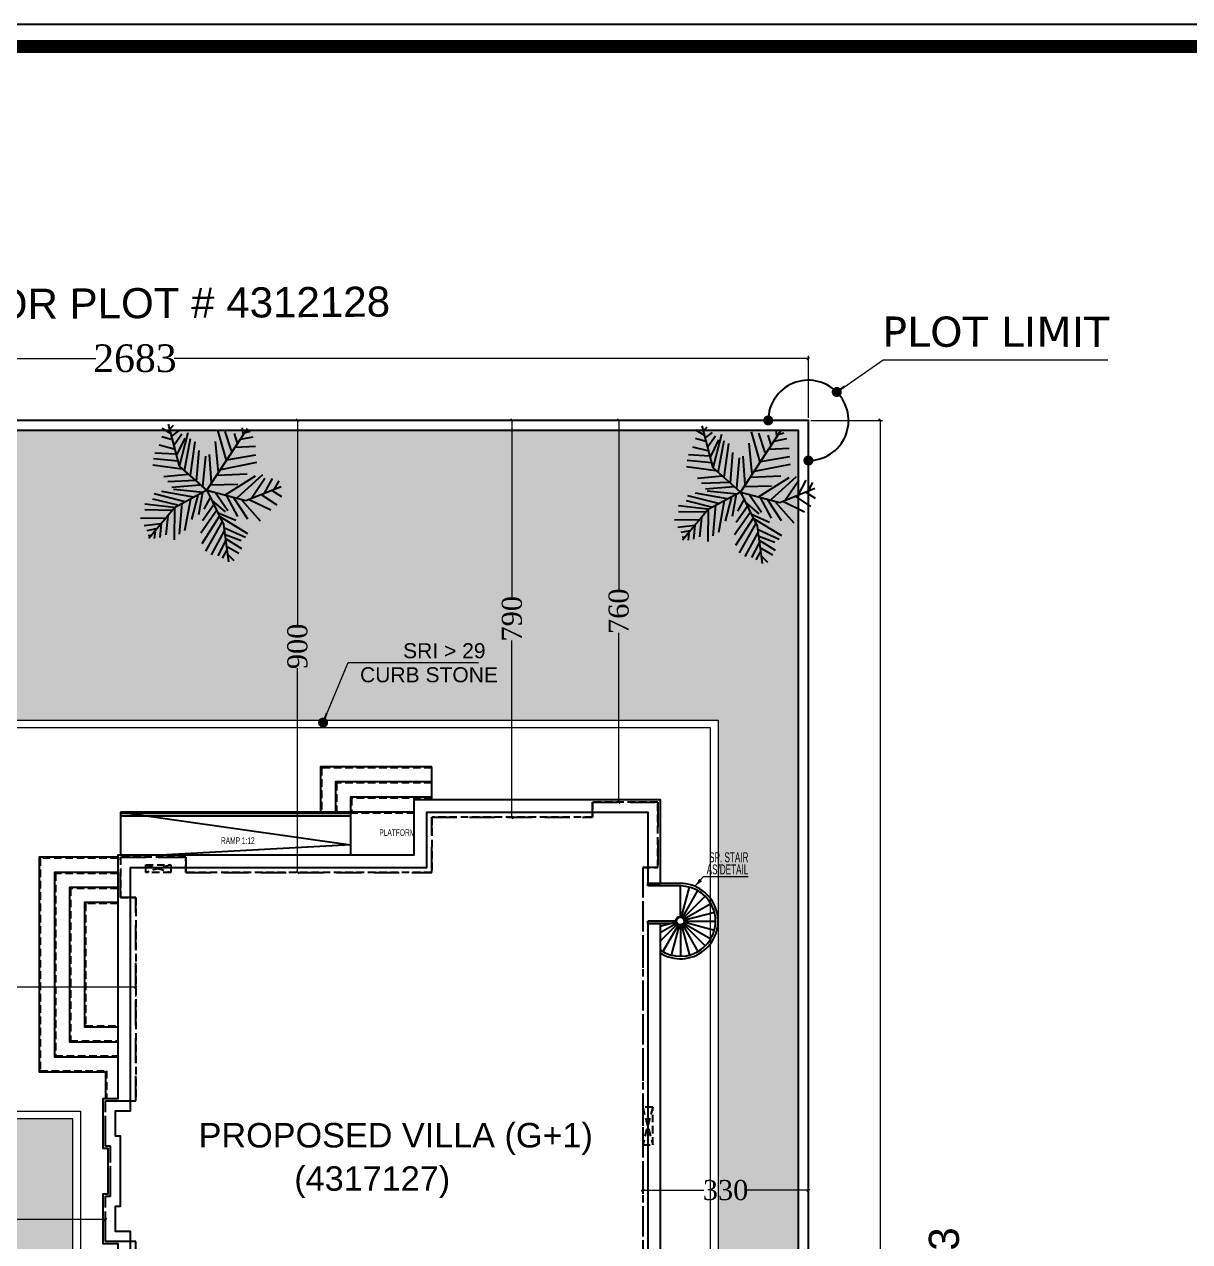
# Model space of a CAD drawing. Header units: centimetres. Extents: x 7997 to 116674, y 1017 to 13844.
# Drawn here: x 25879 to 28200, y 11420 to 13844 of the extents above; entities that cross this region are included whole.
import ezdxf
from ezdxf.enums import TextEntityAlignment as Align

# ---------------------------------------------------------------- set-up
doc = ezdxf.new("R2010")
doc.units = ezdxf.units.CM
doc.header["$LTSCALE"] = 200
doc.header["$PDMODE"] = 2
for name, pattern in [('$0$A-106-Typical Floor Plan$0$HIDDEN', [0.375, 0.25, -0.125]), ('A-106-Typical Floor Plan$0$HIDDEN', [0.375, 0.25, -0.125]), ('DASHED2', [0.375, 0.25, -0.125]), ('HIDDEN2', [4.7625, 3.175, -1.5875])]:
    doc.linetypes.add(name, pattern=pattern)
for name, color, linetype in [('$0$STEPS', 7, 'Continuous'), ('$0$WINDOR', 6, 'Continuous'), ('$1$ELE', 6, 'Continuous'), ('$1$WIN', 6, 'Continuous'), ('$3$ELE-COLUM', 7, 'Continuous'), ('$3$STAIRS', 7, 'Continuous'), ('DIM', 11, 'Continuous'), ('LINES', 7, 'Continuous'), ('P-DIM', 8, 'Continuous'), ('P-DIM-2', 11, 'Continuous'), ('P-LIMITS', 8, 'Continuous'), ('STEPS', 7, 'Continuous'), ('WIN', 6, 'Continuous')]:
    doc.layers.add(name, color=color, linetype=linetype)
for name, color, linetype, lineweight in [('$0$TEXT', 6, 'Continuous', 18), ('$0$WALL', 3, 'Continuous', 25), ('$3$HATCH', 8, 'Continuous', 5), ('$3$TEXT', 6, 'Continuous', 18), ('HA', 251, 'Continuous', 0), ('HAT', 8, 'Continuous', 9), ('P-TEXT', 8, 'Continuous', 18), ('P-WALL', 8, 'Continuous', 25), ('TEXT', 6, 'Continuous', 18), ('WALL', 3, 'Continuous', 25)]:
    doc.layers.add(name, color=color, linetype=linetype, lineweight=lineweight)
doc.styles.add('$0$style8', font='swisscl.ttf', dxfattribs={"width": 0.8})
doc.styles.add('$3$style8', font='swisscl.ttf', dxfattribs={"width": 0.8})
doc.styles.add('ARIAL', font='arial.ttf', dxfattribs={"width": 0.8, "height": 150})
doc.styles.add('sheet notes', font='verdana.ttf')
doc.styles.get("Standard").update_dxf_attribs({"font": 'arial.ttf'})
doc.styles.add('T1', font='times.ttf')
doc.styles.add('T2', font='')
doc.styles.add('XX-Y7-101$0$Arial-0.8', font='arial.ttf', dxfattribs={"width": 0.8})
doc.styles.get('T2').set_extended_font_data('Elisia')
doc.dimstyles.new('NORMAL', dxfattribs={"dimtxt": 18, "dimasz": 5, "dimexe": 5, "dimexo": 5, "dimgap": 1, "dimtad": 0, "dimdec": 0, "dimdsep": 46, "dimtxsty": 'T2', "dimblk1": 'OBLIQUE', "dimblk2": 'OBLIQUE', "dimsah": 1, "dimcen": 0.09, "dimclrd": 4, "dimclre": 4, "dimclrt": 6, "dimadec": 0, "dimazin": 0, "dimtfac": 1, "dimtdec": 0, "dimtofl": 0, "dimtmove": 1, "dimatfit": 2, "dimldrblk": 'OPEN30', "dimfxl": 0, "dimtolj": 1, "dimtzin": 0, "dimlwd": 5, "dimlwe": 5, "dimarcsym": 0})
doc.dimstyles.new('NORMAL-1', dxfattribs={"dimtxt": 10, "dimasz": 5, "dimexe": 5, "dimexo": 5, "dimgap": 1, "dimtad": 0, "dimdec": 0, "dimdsep": 46, "dimtxsty": 'T2', "dimblk1": 'OBLIQUE', "dimblk2": 'OBLIQUE', "dimsah": 1, "dimcen": 0.09, "dimclrd": 4, "dimclre": 4, "dimclrt": 6, "dimadec": 0, "dimazin": 0, "dimtfac": 1, "dimtdec": 0, "dimtofl": 0, "dimtmove": 1, "dimatfit": 3, "dimldrblk": 'OPEN30', "dimfxl": 0, "dimtolj": 1, "dimtzin": 0, "dimlwd": 5, "dimlwe": 5, "dimarcsym": 0})

# ---------------------------------------------------------------- blocks, each defined once
blk = doc.blocks.new('08-TITLE SHEET-selattin', base_point=(45714.8, -203081.4))
at = {"color": 0}
blk.add_lwpolyline([(51244.8, -203081.4), (45714.8, -203081.4), (45714.8, -206921.4), (51244.8, -206921.4)], close=True, dxfattribs=at)
at = {"color": 0, "linetype": 'ByBlock', "const_width": 17}
blk.add_lwpolyline([(45744.3, -206891.9), (51215.3, -206891.9), (51215.3, -203110.8), (45744.3, -203110.8)], close=True, dxfattribs=at)
at = {"layer": 'HA', "ltscale": 1.2}
blk.add_lwpolyline([(45714.8, -203081.4), (51244.8, -203081.4), (51244.8, -206921.4), (45714.8, -206921.4)], close=True, dxfattribs=at)
blk = doc.blocks.new('_OBLIQUE')
at = {"color": 0, "linetype": 'ByBlock'}
blk.add_line((-0.5, -0.5), (0.5, 0.5), dxfattribs=at)
blk = doc.blocks.new('DOT')
at = {"color": 0, "linetype": 'ByBlock'}
blk.add_line((-0.5, 0), (-1, 0), dxfattribs=at)
at = {"color": 0, "linetype": 'ByBlock', "const_width": 0.5}
blk.add_lwpolyline([(-0.25, 0, 1), (0.25, 0, 1)], format="xyb", close=True, dxfattribs=at)
blk = doc.blocks.new('*D1671')
at = {"layer": 'Defpoints', "color": 0, "transparency": 16777216}
for p in [(3451, 4479.9), (3593.8, 4479.9), (3451, 323.9)]:
    blk.add_point(p, dxfattribs=at)
at = {"layer": 'P-DIM', "color": 4, "lineweight": 5, "transparency": 16777216}
for p, q in [((3456, 4479.9), (3598.8, 4479.9)), ((3593.8, 4479.9), (3593.8, 2481.9)), ((3593.8, 323.9), (3593.8, 2321.9)), ((3456, 323.9), (3598.8, 323.9))]:
    blk.add_line(p, q, dxfattribs=at)
at = {"layer": 'P-DIM', "color": 4, "lineweight": 5, "transparency": 16777216, "xscale": 5, "yscale": 5, "zscale": 5}
for p, rotation in [((3593.8, 4479.9), 90), ((3593.8, 323.9), 270)]:
    blk.add_blockref('_OBLIQUE', p, dxfattribs=dict(at, rotation=rotation))
at = {"layer": 'P-DIM', "color": 6, "transparency": 16777216, "insert": (3593.8, 2401.9), "char_height": 55, "attachment_point": 5, "rotation": 90, "style": 'T1'}
blk.add_mtext('\\A1;4156', dxfattribs=at)
blk = doc.blocks.new('_Open30')
at = {"color": 0, "linetype": 'ByBlock', "lineweight": -2}
for p, q in [((-1, 0.27), (0, 0)), ((0, 0), (-1, -0.27)), ((0, 0), (-1, 0))]:
    blk.add_line(p, q, dxfattribs=at)
blk = doc.blocks.new('*D1672')
at = {"layer": 'Defpoints', "color": 0, "transparency": 16777216}
for p in [(768, 4603.4), (768, 4479.9), (3451, 4479.9)]:
    blk.add_point(p, dxfattribs=at)
at = {"layer": 'P-DIM', "color": 4, "lineweight": 5, "transparency": 16777216}
for p, q in [((768, 4484.9), (768, 4608.4)), ((3451, 4484.9), (3451, 4608.4)), ((768, 4603.4), (2031.5, 4603.4)), ((3451, 4603.4), (2187.5, 4603.4))]:
    blk.add_line(p, q, dxfattribs=at)
at = {"layer": 'P-DIM', "color": 4, "lineweight": 5, "transparency": 16777216, "xscale": 5, "yscale": 5, "zscale": 5, "rotation": 180}
blk.add_blockref('_OBLIQUE', (768, 4603.4), dxfattribs=at)
at = {"layer": 'P-DIM', "color": 4, "lineweight": 5, "transparency": 16777216, "xscale": 5, "yscale": 5, "zscale": 5}
blk.add_blockref('_OBLIQUE', (3451, 4603.4), dxfattribs=at)
at = {"layer": 'P-DIM', "color": 6, "transparency": 16777216, "insert": (2109.5, 4603.4), "char_height": 55, "attachment_point": 5, "style": 'T1'}
blk.add_mtext('\\A1;2683', dxfattribs=at)
blk = doc.blocks.new('04-ROOF FLOOR PLAN-selattin', base_point=(33235.9, 25629.3))
at = {"layer": '$0$STEPS'}
for p, q in [((32623.9, 25609.3), (32165.9, 25609.3)), ((32165.9, 25609.3), (32165.9, 25524.3)), ((32623.9, 25609.3), (32623.9, 25524.3))]:
    blk.add_line(p, q, dxfattribs=at)
for points in [[(32785.9, 25699.3), (32563.9, 25699.3), (32563.9, 25609.3)], [(32785.9, 25634.3), (32785.9, 25699.3)], [(32785.9, 25669.3), (32593.9, 25669.3), (32593.9, 25609.3)], [(32785.9, 25634.3), (32785.9, 25639.3), (32623.9, 25639.3), (32623.9, 25609.3)], [(32165.9, 25609.3), (32623.9, 25544.3), (32257.5, 25524.3)], [(32669.9, 25609.3), (32623.9, 25609.3)], [(32750.9, 25609.3), (32667.9, 25609.3)], [(32160.9, 25519.3), (32003.9, 25519.3), (32003.9, 25091.8), (32135.9, 25091.8), (32135.9, 25039.3)], [(32160.9, 25489.3), (32033.9, 25489.3), (32033.9, 25121.8), (32160.9, 25121.8)], [(32160.9, 25459.3), (32063.9, 25459.3), (32063.9, 25151.8), (32160.9, 25151.8)], [(32160.9, 25429.3), (32093.9, 25429.3), (32093.9, 25181.8), (32160.9, 25181.8)]]:
    blk.add_lwpolyline(points, dxfattribs=at)
at = {"layer": '$0$WALL', "color": 8, "linetype": '$0$A-106-Typical Floor Plan$0$HIDDEN', "ltscale": 0.3}
for points in [[(32785.9, 25697.3), (32565.9, 25697.3), (32565.9, 25609.3)], [(32785.9, 25667.3), (32595.9, 25667.3), (32595.9, 25609.3)], [(32785.9, 25637.3), (32625.9, 25637.3), (32625.9, 25609.3)], [(32750.9, 25607.3), (32623.9, 25607.3)], [(32160.9, 25517.3), (32005.9, 25517.3), (32005.9, 25093.8), (32137.9, 25093.8), (32137.9, 25039.3)], [(32160.9, 25487.3), (32035.9, 25487.3), (32035.9, 25123.8), (32160.9, 25123.8)], [(32160.9, 25457.3), (32065.9, 25457.3), (32065.9, 25153.8), (32160.9, 25153.8)], [(32160.9, 25427.3), (32095.9, 25427.3), (32095.9, 25183.8), (32160.9, 25183.8)]]:
    blk.add_lwpolyline(points, dxfattribs=at)
at = {"layer": '$0$WINDOR'}
for p, q in [((32623.9, 25606.3), (32165.9, 25606.3)), ((32623.9, 25601.3), (32165.9, 25601.3))]:
    blk.add_line(p, q, dxfattribs=at)
at = {"layer": '$1$ELE'}
for p, q in [((33281, 25467.3), (33215.9, 25467.3)), ((33215.9, 25462.3), (33215.9, 25467.3)), ((33281, 25462.3), (33215.9, 25462.3)), ((33272, 25392.3), (33215.9, 25392.3)), ((33272, 25392.3), (33215.9, 25392.3)), ((33215.9, 25387.3), (33215.9, 25392.3)), ((33273.5, 25387.3), (33215.9, 25387.3))]:
    blk.add_line(p, q, dxfattribs=at)
for radius in [9, 7.5]:
    blk.add_circle((33281, 25392.3), radius, dxfattribs=at)
at = {"layer": '$1$WIN'}
for radius, start in [(75, 237.7656), (70, 235.1466)]:
    blk.add_arc((33281, 25392.3), radius, start, 90, dxfattribs=at)
at = {"layer": '$3$ELE-COLUM', "linetype": 'ByBlock'}
blk.add_lwpolyline([(33309.8, 25461.6, 0, 7.41, 0), (33321.4, 25474.1, 7.41, 7.41, 0)], format="xyseb", dxfattribs=at)
at = {"layer": '$3$HATCH', "linetype": 'ByBlock'}
for p, q in [((33309.8, 25461.6), (33327.3, 25481.2)), ((33327.3, 25481.2), (33416.2, 25481.2))]:
    blk.add_line(p, q, dxfattribs=at)
at = {"layer": '$3$STAIRS'}
for p, q in [((33281, 25401.3), (33281, 25462.3)), ((33283.3, 25401), (33299.1, 25459.9)), ((33285.5, 25400.1), (33316, 25453)), ((33287.3, 25398.7), (33330.5, 25441.8)), ((33288.7, 25396.8), (33341.6, 25427.3)), ((33289.6, 25394.7), (33348.6, 25410.4)), ((33272.3, 25390), (33240.9, 25381.6)), ((33273.2, 25387.8), (33240.9, 25369.2)), ((33274.6, 25386), (33240.9, 25352.3)), ((33276.5, 25384.5), (33245.9, 25331.7)), ((33278.6, 25383.6), (33262.8, 25324.7)), ((33281, 25383.3), (33281, 25322.3)), ((33283.3, 25383.6), (33299.1, 25324.7)), ((33285.5, 25384.5), (33316, 25331.7)), ((33287.3, 25386), (33330.5, 25342.8)), ((33288.7, 25387.8), (33341.6, 25357.3)), ((33289.6, 25390), (33348.6, 25374.2)), ((33290, 25392.3), (33351, 25392.3))]:
    blk.add_line(p, q, dxfattribs=at)
at = {"layer": 'STEPS'}
for p, q in [((32565.9, 24079.3), (32565.9, 24041.8)), ((32805.9, 24041.8), (32805.9, 24079.3)), ((32565.9, 24041.8), (32805.9, 24041.8))]:
    blk.add_line(p, q, dxfattribs=at)
at = {"layer": 'STEPS', "color": 8, "linetype": 'HIDDEN2', "ltscale": 0.05}
for p, q in [((32568.4, 24079.3), (32568.4, 24044.3)), ((32568.4, 24044.3), (32803.9, 24044.3))]:
    blk.add_line(p, q, dxfattribs=at)
at = {"layer": 'STEPS'}
for points in [[(32895.9, 24079.3), (32895.9, 23951.8), (32475.9, 23951.8), (32475.9, 24079.3)], [(32865.9, 24079.3), (32865.9, 23981.8), (32505.9, 23981.8), (32505.9, 24079.3)], [(32835.9, 24079.3), (32835.9, 24011.8), (32535.9, 24011.8), (32535.9, 24079.3)]]:
    blk.add_lwpolyline(points, dxfattribs=at)
at = {"layer": 'WALL', "color": 8, "linetype": 'A-106-Typical Floor Plan$0$HIDDEN', "ltscale": 0.3}
for p, q in [((32265.9, 25504.3), (32215.9, 25489.3)), ((32215.9, 25504.3), (32265.9, 25489.3)), ((33225.9, 25021.8), (33205.9, 24946.8)), ((33205.9, 25021.8), (33225.9, 24946.8)), ((32467.9, 24259.3), (32467.9, 24114.3)), ((32803.9, 24044.3), (32803.9, 24079.3))]:
    blk.add_line(p, q, dxfattribs=at)
at = {"layer": 'WALL', "ltscale": 150}
for p, q in [((33215.9, 25467.3), (33240.9, 25467.3)), ((33215.9, 25387.3), (33240.9, 25387.3))]:
    blk.add_line(p, q, dxfattribs=at)
for points in [[(33240.9, 25387.3), (33240.9, 24079.3), (32160.9, 24079.3), (32160.9, 24749.3), (32130.9, 24749.3), (32130.9, 24849.3), (32140.9, 24849.3), (32140.9, 24939.3), (32130.9, 24939.3), (32130.9, 25039.3), (32160.9, 25039.3), (32160.9, 25524.3), (32750.9, 25524.3), (32750.9, 25634.3), (33240.9, 25634.3), (33240.9, 25467.3)], [(32785.9, 24114.3), (32785.9, 24259.3), (32185.9, 24259.3), (32185.9, 24774.3), (32155.9, 24774.3), (32155.9, 24824.3), (32165.9, 24824.3), (32165.9, 24964.3), (32155.9, 24964.3), (32155.9, 25014.3), (32185.9, 25014.3), (32185.9, 25499.3), (32775.9, 25499.3), (32775.9, 25609.3), (33215.9, 25609.3), (33215.9, 25467.3)], [(33215.9, 25387.3), (33215.9, 24114.3), (32785.9, 24114.3)], [(32765.9, 24114.3), (32195.9, 24114.3), (32195.9, 24239.3)], [(32765.9, 24114.3), (32765.9, 24239.3), (32195.9, 24239.3)]]:
    blk.add_lwpolyline(points, dxfattribs=at)
at = {"layer": 'WALL', "color": 8, "linetype": 'A-106-Typical Floor Plan$0$HIDDEN', "ltscale": 0.3}
for points in [[(33205.9, 25499.3), (33235.9, 25499.3), (33235.9, 25629.3), (33105.9, 25629.3), (33105.9, 25599.3), (32785.9, 25599.3), (32785.9, 25489.3), (32295.9, 25489.3), (32295.9, 25519.3), (32165.9, 25519.3), (32165.9, 25439.3), (32195.9, 25439.3), (32195.9, 25034.3)], [(33205.9, 25499.3), (33205.9, 25499.3), (33205.9, 25499.3), (33205.9, 25499.3), (33205.9, 25499.3), (33205.9, 25499.3), (33205.9, 24214.3), (33235.9, 24214.3), (33235.9, 24084.3), (33105.9, 24084.3), (33105.9, 24114.3), (32785.9, 24114.3), (32785.9, 24259.3), (32165.9, 24259.3), (32165.9, 24339.3), (32195.9, 24339.3), (32195.9, 24754.3), (32135.9, 24754.3), (32135.9, 24844.3), (32145.9, 24844.3), (32145.9, 24944.3), (32135.9, 24944.3), (32135.9, 25034.3), (32195.9, 25034.3)], [(32477.9, 24114.3), (32477.9, 24259.3)], [(32893.9, 24079.3), (32893.9, 23953.8), (32477.9, 23953.8), (32477.9, 24079.3)], [(32863.9, 24079.3), (32863.9, 23983.8), (32507.9, 23983.8), (32507.9, 24079.3)], [(32833.9, 24079.3), (32833.9, 24013.8), (32537.9, 24013.8), (32537.9, 24079.3)]]:
    blk.add_lwpolyline(points, dxfattribs=at)
for points in [[(32215.9, 25504.3), (32265.9, 25504.3), (32265.9, 25489.3), (32215.9, 25489.3)], [(33225.9, 25021.8), (33205.9, 25021.8), (33205.9, 24946.8), (33225.9, 24946.8)], [(32295.9, 24114.3), (32165.9, 24114.3), (32165.9, 24084.3), (32295.9, 24084.3)]]:
    blk.add_lwpolyline(points, close=True, dxfattribs=at)
at = {"layer": 'WIN', "ltscale": 150}
for p, q in [((32467.9, 24239.3), (32467.9, 24114.3)), ((32477.9, 24239.3), (32477.9, 24114.3))]:
    blk.add_line(p, q, dxfattribs=at)
at = {"layer": '$0$TEXT', "style": '$0$style8', "width": 0.8}
for s, p in [('PLATFORM', (32717, 25568.6)), ('PLATFORM', (32717, 25568.6)), ('RAMP 1:12', (32399.4, 25552.5))]:
    blk.add_text(s, height=13.12, dxfattribs=at).set_placement(p, align=Align.MIDDLE_CENTER)
at = {"layer": '$3$TEXT', "style": '$3$style8', "width": 0.8}
for s, p in [('SP. STAIR', (33338.2, 25509.5)), ('AS/DETAIL', (33333.4, 25485.4))]:
    blk.add_text(s, height=19.75, dxfattribs=at).set_placement(p)
blk = doc.blocks.new('*D1450')
at = {"layer": 'Defpoints', "color": 0, "transparency": 16777216}
for p in [(27110.4, 11522.9), (27440.4, 11522.9), (27440.4, 11522.5)]:
    blk.add_point(p, dxfattribs=at)
at = {"layer": 'DIM', "color": 4, "lineweight": 5, "transparency": 16777216}
for p, q in [((27110.4, 11522.5), (27232.3, 11522.5)), ((27110.4, 11517.9), (27110.4, 11517.5)), ((27440.4, 11522.5), (27318.4, 11522.5)), ((27440.4, 11517.9), (27440.4, 11517.5))]:
    blk.add_line(p, q, dxfattribs=at)
at = {"layer": 'DIM', "color": 4, "lineweight": 5, "transparency": 16777216, "xscale": 5, "yscale": 5, "zscale": 5, "rotation": 180}
blk.add_blockref('_OBLIQUE', (27110.4, 11522.5), dxfattribs=at)
at = {"layer": 'DIM', "color": 4, "lineweight": 5, "transparency": 16777216, "xscale": 5, "yscale": 5, "zscale": 5}
blk.add_blockref('_OBLIQUE', (27440.4, 11522.5), dxfattribs=at)
at = {"layer": 'DIM', "color": 6, "transparency": 16777216, "insert": (27275.4, 11522.5), "char_height": 40, "attachment_point": 5, "style": 'T1'}
blk.add_mtext('\\A1;330', dxfattribs=at)
blk = doc.blocks.new('*D1451')
at = {"layer": 'Defpoints', "color": 0, "transparency": 16777216}
for p in [(27062.6, 13055.4), (27075.4, 13055.4), (27075.4, 12295.4)]:
    blk.add_point(p, dxfattribs=at)
at = {"layer": 'DIM', "color": 4, "lineweight": 5, "transparency": 16777216}
for p, q in [((27070.4, 13055.4), (27057.6, 13055.4)), ((27062.6, 13055.4), (27062.6, 12718.5)), ((27062.6, 12295.4), (27062.6, 12632.2)), ((27070.4, 12295.4), (27057.6, 12295.4))]:
    blk.add_line(p, q, dxfattribs=at)
at = {"layer": 'DIM', "color": 4, "lineweight": 5, "transparency": 16777216, "xscale": 5, "yscale": 5, "zscale": 5}
for p, rotation in [((27062.6, 13055.4), 90), ((27062.6, 12295.4), 270)]:
    blk.add_blockref('_OBLIQUE', p, dxfattribs=dict(at, rotation=rotation))
at = {"layer": 'DIM', "color": 6, "transparency": 16777216, "insert": (27062.6, 12675.4), "char_height": 40, "attachment_point": 5, "rotation": 90, "style": 'T1'}
blk.add_mtext('\\A1;760', dxfattribs=at)
blk = doc.blocks.new('*D1452')
at = {"layer": 'Defpoints', "color": 0, "transparency": 16777216}
for p in [(26422.7, 13055.4), (26445.4, 13055.4), (26445.4, 12155.4)]:
    blk.add_point(p, dxfattribs=at)
at = {"layer": 'DIM', "color": 4, "lineweight": 5, "transparency": 16777216}
for p, q in [((26440.4, 13055.4), (26417.7, 13055.4)), ((26422.7, 13055.4), (26422.7, 12648.4)), ((26422.7, 12155.4), (26422.7, 12562.3)), ((26440.4, 12155.4), (26417.7, 12155.4))]:
    blk.add_line(p, q, dxfattribs=at)
at = {"layer": 'DIM', "color": 4, "lineweight": 5, "transparency": 16777216, "xscale": 5, "yscale": 5, "zscale": 5}
for p, rotation in [((26422.7, 13055.4), 90), ((26422.7, 12155.4), 270)]:
    blk.add_blockref('_OBLIQUE', p, dxfattribs=dict(at, rotation=rotation))
at = {"layer": 'DIM', "color": 6, "transparency": 16777216, "insert": (26422.7, 12605.4), "char_height": 40, "attachment_point": 5, "rotation": 90, "style": 'T1'}
blk.add_mtext('\\A1;900', dxfattribs=at)
blk = doc.blocks.new('*D1453')
at = {"layer": 'Defpoints', "color": 0, "transparency": 16777216}
for p in [(26849.9, 13055.4), (26850.4, 13055.4), (26850.4, 12265.4)]:
    blk.add_point(p, dxfattribs=at)
at = {"layer": 'DIM', "color": 4, "lineweight": 5, "transparency": 16777216}
for p, q in [((26845.4, 13055.4), (26844.9, 13055.4)), ((26849.9, 13055.4), (26849.9, 12703.5)), ((26849.9, 12265.4), (26849.9, 12617.2)), ((26845.4, 12265.4), (26844.9, 12265.4))]:
    blk.add_line(p, q, dxfattribs=at)
at = {"layer": 'DIM', "color": 4, "lineweight": 5, "transparency": 16777216, "xscale": 5, "yscale": 5, "zscale": 5}
for p, rotation in [((26849.9, 13055.4), 90), ((26849.9, 12265.4), 270)]:
    blk.add_blockref('_OBLIQUE', p, dxfattribs=dict(at, rotation=rotation))
at = {"layer": 'DIM', "color": 6, "transparency": 16777216, "insert": (26849.9, 12660.4), "char_height": 40, "attachment_point": 5, "rotation": 90, "style": 'T1'}
blk.add_mtext('\\A1;790', dxfattribs=at)
blk = doc.blocks.new('*D1454')
at = {"layer": 'Defpoints', "color": 0, "transparency": 16777216}
for p in [(24757.4, 11927), (24757.4, 11902.9), (26100.4, 11902.9)]:
    blk.add_point(p, dxfattribs=at)
at = {"layer": 'DIM', "color": 4, "lineweight": 5, "transparency": 16777216}
for p, q in [((24757.4, 11907.9), (24757.4, 11932)), ((24757.4, 11927), (25374.7, 11927)), ((26100.4, 11927), (25483, 11927)), ((26100.4, 11907.9), (26100.4, 11932))]:
    blk.add_line(p, q, dxfattribs=at)
at = {"layer": 'DIM', "color": 4, "lineweight": 5, "transparency": 16777216, "xscale": 5, "yscale": 5, "zscale": 5, "rotation": 180}
blk.add_blockref('_OBLIQUE', (24757.4, 11927), dxfattribs=at)
at = {"layer": 'DIM', "color": 4, "lineweight": 5, "transparency": 16777216, "xscale": 5, "yscale": 5, "zscale": 5}
blk.add_blockref('_OBLIQUE', (26100.4, 11927), dxfattribs=at)
at = {"layer": 'DIM', "color": 6, "transparency": 16777216, "insert": (25428.9, 11927), "char_height": 40, "attachment_point": 5, "style": 'T1'}
blk.add_mtext('\\A1;1343', dxfattribs=at)
blk = doc.blocks.new('*D1455')
at = {"layer": 'Defpoints', "color": 0, "transparency": 16777216}
for p in [(24757.4, 11465.4), (24757.4, 11464.1), (26040.4, 11465.4)]:
    blk.add_point(p, dxfattribs=at)
at = {"layer": 'DIM', "color": 4, "lineweight": 5, "transparency": 16777216}
for p, q in [((24757.4, 11464.1), (25344.7, 11464.1)), ((24757.4, 11460.4), (24757.4, 11459.1)), ((26040.4, 11464.1), (25453, 11464.1)), ((26040.4, 11460.4), (26040.4, 11459.1))]:
    blk.add_line(p, q, dxfattribs=at)
at = {"layer": 'DIM', "color": 4, "lineweight": 5, "transparency": 16777216, "xscale": 5, "yscale": 5, "zscale": 5, "rotation": 180}
blk.add_blockref('_OBLIQUE', (24757.4, 11464.1), dxfattribs=at)
at = {"layer": 'DIM', "color": 4, "lineweight": 5, "transparency": 16777216, "xscale": 5, "yscale": 5, "zscale": 5}
blk.add_blockref('_OBLIQUE', (26040.4, 11464.1), dxfattribs=at)
at = {"layer": 'DIM', "color": 6, "transparency": 16777216, "insert": (25398.9, 11464.1), "char_height": 40, "attachment_point": 5, "style": 'T1'}
blk.add_mtext('\\A1;1283', dxfattribs=at)
blk = doc.blocks.new('*U1398')
for p, q in [((-8.737, 47.138), (-17.069, 52.711)), ((-10.186, 53.64), (-13.084, 55.962)), ((0, 0), (-10.5, 57)), ((-9.099, 51.782), (-6.563, 55.962)), ((-7.65, 43.423), (-2.578, 49.46)), ((-5.839, 35.992), (4.667, 48.067)), ((-5.114, 28.097), (-24.676, 40.636)), ((-7.288, 39.707), (-21.778, 46.673)), ((-5.114, 27.632), (10.463, 46.673)), ((-48.585, 21.131), (-49.309, 29.026)), ((-3.665, 19.273), (-27.574, 35.527)), ((-2.941, 16.486), (8.652, 37.85)), ((16.259, 5.805), (23.142, 31.348)), ((22.055, 7.198), (27.489, 32.277)), ((27, 9), (48, 36)), ((27.127, 9.056), (31.112, 35.992)), ((31.836, 30.883), (32.561, 16.486)), ((35.096, 32.741), (37.27, 22.524)), ((38.719, 34.134), (41.979, 28.561)), ((43.791, 29.954), (51.036, 30.883)), ((44.153, 36.456), (45.239, 32.741)), ((-47.498, 19.737), (-55.83, 18.344)), ((-31.5, 4.5), (-52.5, 25.5)), ((-43.513, 28.561), (-42.427, 15.558)), ((-38.442, 26.239), (-34.819, 7.663)), ((-35.544, 28.097), (-24.314, 3.947)), ((-14.533, 2.09), (-30.834, 25.31)), ((-24.314, 23.917), (-2.941, 13.7)), ((-1.129, 6.734), (9.014, 26.704)), ((3.942, 1.625), (11.187, 24.381)), ((10.101, 3.483), (17.708, 26.239)), ((36.183, 19.737), (48.137, 17.88)), ((40.53, 25.775), (48.862, 24.846)), ((-40.615, 13.7), (-55.105, 10.913)), ((-20.691, 13.7), (-1.129, 4.876)), ((29.662, 12.307), (48.137, 6.269)), ((33.285, 16.486), (48.862, 10.913)), ((-33.37, 6.269), (-52.207, 5.34)), ((-28.299, 3.483), (-47.86, -5.805)), ((-21.416, 3.018), (-38.079, -8.128)), ((0, 0), (-31.5, 4.5)), ((-15.982, 2.09), (-30.11, -9.521)), ((0, 0), (-22.5, -19.5)), ((-6.563, 1.161), (-21.416, -8.128)), ((0, 0), (27, 9)), ((0, 0), (18, -22.5)), ((6.478, 1.625), (26.04, -8.592)), ((11.187, 3.483), (30.749, -5.805)), ((18.07, 5.805), (35.096, -3.483)), ((24.229, 7.663), (46.688, 1.625)), ((-6.563, -5.805), (-19.967, -9.985)), ((-9.461, -8.592), (-6.201, -23.453)), ((-4.752, -3.483), (-3.665, -14.629)), ((2.493, -3.019), (-1.491, -20.202)), ((1.769, -2.555), (24.229, -9.521)), ((5.029, -6.27), (2.131, -25.775)), ((7.565, -9.056), (32.198, -14.629)), ((-17.431, -15.094), (-42.789, -18.809)), ((-15.257, -12.772), (-30.11, -12.772)), ((-20.691, -18.345), (-17.793, -44.352)), ((-17.069, -15.094), (-12.721, -40.172)), ((-13.446, -11.378), (-8.737, -32.741)), ((9.014, -11.378), (3.58, -35.992)), ((14.085, -16.951), (6.478, -40.172)), ((12.274, -15.094), (36.907, -18.809)), ((-24.314, -21.596), (-42.427, -22.06)), ((-26.849, -26.24), (-40.253, -25.775)), ((-22.5, -19.5), (-37.5, -45)), ((-25.038, -23.918), (-22.865, -45.281)), ((18.07, -22.524), (8.289, -45.745)), ((16.259, -19.738), (36.183, -22.989)), ((18, -22.5), (27, -52.5)), ((18.433, -22.524), (40.53, -29.026)), ((19.157, -25.311), (38.719, -33.206)), ((-28.299, -29.026), (-42.789, -31.348)), ((-30.834, -34.135), (-42.427, -35.528)), ((-32.646, -36.921), (-31.921, -44.352)), ((-29.023, -30.884), (-27.936, -43.887)), ((20.244, -30.419), (15.897, -44.816)), ((22.78, -37.85), (19.519, -48.532)), ((21.331, -32.741), (39.081, -40.636)), ((-34.457, -39.708), (-40.978, -42.494)), ((22.78, -38.314), (34.372, -44.816)), ((24.591, -45.745), (23.142, -50.854)), ((24.591, -43.423), (30.749, -47.603)), ((26.764, -49.925), (28.213, -50.854))]:
    blk.add_line(p, q)
blk = doc.blocks.new('01-PLOT LAYOUT-selattin')
at = {"layer": 'Defpoints', "color": 0, "linetype": 'DASHED2'}
blk.add_lwpolyline([(2111, 2429.9), (2111, 2844.9), (2051, 2844.9), (2051, 2934.9), (2061, 2934.9), (2061, 3034.9), (2051, 3034.9), (2051, 3124.9), (2111, 3124.9), (2111, 3529.9), (2081, 3529.9), (2081, 3609.9), (2211, 3609.9), (2211, 3579.9), (2701, 3579.9), (2701, 3689.9), (3021, 3689.9), (3021, 3719.9), (3151, 3719.9), (3151, 3589.9), (3121, 3589.9), (3121, 2304.9)], dxfattribs=at)
at = {"layer": 'P-DIM-2', "color": 8, "const_width": 10}
for points in [[(3366, 4479.9, -1), (3376, 4479.9, -1)], [(3446, 4399.9, -1), (3456, 4399.9, -1)]]:
    blk.add_lwpolyline(points, format="xyb", close=True, dxfattribs=at)
at = {"layer": 'P-DIM-2', "color": 8}
blk.add_arc((3451, 4479.9), 80, 269.5844, 180, dxfattribs=at)
at = {"layer": 'P-LIMITS', "color": 8, "linetype": 'DASHED2'}
blk.add_lwpolyline([(768, 323.9), (3451, 323.9), (3451, 4479.9), (768, 4479.9)], close=True, dxfattribs=at)
at = {"layer": 'P-WALL'}
for points in [[(3451, 328.9), (3451, 4479.9), (768, 4479.9), (768, 328.9), (2241, 328.9)], [(3431, 348.9), (3431, 4459.9), (788, 4459.9), (788, 348.9), (2241, 348.9)]]:
    blk.add_lwpolyline(points, dxfattribs=at)
at = {"layer": 'P-DIM-2', "color": 8, "style": 'sheet notes'}
blk.add_text('PLOT LIMIT', height=60, rotation=359.93, dxfattribs=at).set_placement((3597.9, 4626.9))
at = {"layer": 'P-TEXT', "color": 8}
for s, rotation, p in [('NEIGHBOR PLOT # 4312128', 0.3703, (2063.4, 4713.1)), ('NEIGHBOR PLOT # 4318323', 90.3703, (3724.3, 2318.8))]:
    blk.add_text(s, height=60, rotation=rotation, dxfattribs=at).set_placement(p, align=Align.MIDDLE)
at = {"layer": 'P-DIM'}
dim = blk.add_linear_dim(base=(768, 4603.4), p1=(3451, 4479.9), p2=(768, 4479.9), dimstyle='NORMAL-1', override={"dimtxt": 55, "dimtxsty": 'T1'}, dxfattribs=at)
dim.commit()
dim.dimension.update_dxf_attribs({"geometry": '*D1672', "text_midpoint": (2109.5, 4603.4)})
dim = blk.add_linear_dim(base=(3593.8, 4479.9), p1=(3451, 323.9), p2=(3451, 4479.9), angle=90, dimstyle='NORMAL-1', override={"dimtxt": 55, "dimtxsty": 'T1'}, dxfattribs=at)
dim.commit()
dim.dimension.update_dxf_attribs({"geometry": '*D1671', "text_midpoint": (3593.8, 2401.9)})
at = {"layer": 'P-DIM-2', "color": 8}
blk.add_leader([(3507.5, 4536.5), (3600, 4600.8), (4047.5, 4600.8)], dimstyle='NORMAL', override={"dimasz": 20, "dimldrblk": 'Dot'}, dxfattribs=at)

msp = doc.modelspace()

# ---------------------------------------------------------------- hatches: boundary and pattern name
at = {"layer": 'DIM', "linetype": 'Continuous'}
h = msp.add_hatch(dxfattribs=at)
h.set_pattern_fill('GRASS', color=8, scale=3)
edge = h.paths.add_edge_path()
edge.add_line((26081.774, 8924.3622), (26081.774, 9319.5905))
edge.add_arc((26540.3791, 9273.9449), 460.8711, 90, 174.3159862, ccw=False)
edge.add_line((26540.3791, 9734.8159), (26540.3791, 10530.3622))
edge.add_line((26540.3791, 10530.3622), (25975.3791, 10530.3622))
edge.add_line((25975.3791, 10530.3622), (25975.3791, 11664.8622))
edge.add_line((25975.3791, 11664.8622), (25815.3791, 11664.8622))
edge.add_line((25815.3791, 11664.8622), (25815.3791, 12458.3622))
edge.add_line((25815.3791, 12458.3622), (27260.3791, 12458.3622))
edge.add_line((27260.3791, 12458.3622), (27260.3791, 10530.3622))
edge.add_line((27260.3791, 10530.3622), (26720.3791, 10530.3622))
edge.add_line((26720.3791, 10530.3622), (26720.3791, 9734.8159))
edge.add_line((26720.3791, 9734.8159), (27420.3791, 9734.8159))
edge.add_line((27420.3791, 9734.8159), (27420.3791, 13035.3622))
edge.add_line((27420.3791, 13035.3622), (24777.3791, 13035.3622))
edge.add_line((24777.3791, 13035.3622), (24777.3791, 8924.3622))
edge.add_line((24777.3791, 8924.3622), (26081.774, 8924.3622))

# ---------------------------------------------------------------- linework, layer by layer
at = {"linetype": 'Continuous'}
msp.add_lwpolyline([(23631.3184, 8084.0841), (31926.3184, 8084.0841), (31926.3184, 13844.0841), (23631.3184, 13844.0841)], close=True, dxfattribs=at)
at = {"layer": 'HAT', "color": 8}
for points in [[(26081.774, 8924.3622), (26081.774, 9319.5905, -0.385446785), (26540.3791, 9734.8159), (26540.3791, 10530.3622), (25975.3791, 10530.3622), (25975.3791, 11664.8622), (25815.3791, 11664.8622), (25815.3791, 12458.3622), (27260.3791, 12458.3622), (27260.3791, 10530.3622), (26720.3791, 10530.3622), (26720.3791, 9734.8159), (27420.3791, 9734.8159), (27420.3791, 13035.3622), (24777.3791, 13035.3622), (24777.3791, 8924.3622), (26081.774, 8924.3622)], [(27420.3791, 9719.8159), (26705.3791, 9719.8159), (26705.3791, 10545.3622), (27245.3791, 10545.3622), (27245.3791, 12443.3622), (25830.3791, 12443.3622), (25830.3791, 11679.8622), (25990.3791, 11679.8622), (25990.3791, 10545.3622), (26555.3791, 10545.3622), (26555.3791, 9719.5635, 0.39466166), (26096.774, 9318.8397), (26096.774, 8924.3622)]]:
    msp.add_lwpolyline(points, format="xyb", dxfattribs=at)

# ---------------------------------------------------------------- block references
at = {"linetype": 'Continuous', "xscale": -2.54, "yscale": 2.54, "zscale": 2.54, "rotation": 336.9952902632941}
for p in [(26242.0225, 12916.3357), (27305.1825, 12912.82)]:
    msp.add_blockref('*U1398', p, dxfattribs=at)
at = {"layer": 'DIM', "color": 0, "linetype": 'Continuous', "xscale": 1.5, "yscale": 1.5, "zscale": 1.5}
msp.add_blockref('08-TITLE SHEET-selattin', (23631.3184, 13844.0841), dxfattribs=at)
at = {"layer": 'DIM', "linetype": 'Continuous'}
for name, p in [('01-PLOT LAYOUT-selattin', (23989.3878, 8575.4489)), ('04-ROOF FLOOR PLAN-selattin', (27140.3791, 12295.3622))]:
    msp.add_blockref(name, p, dxfattribs=at)

# ---------------------------------------------------------------- texts
at = {"layer": 'TEXT', "linetype": 'ByBlock', "style": 'ARIAL'}
for s, p in [('SRI > 29', (26715.2064, 12581.7996)), ('CURB STONE', (26684.6857, 12533.8884))]:
    msp.add_text(s, height=30, dxfattribs=at).set_placement(p, align=Align.CENTER)
at = {"layer": 'TEXT', "color": 8, "style": 'XX-Y7-101$0$Arial-0.8'}
for s, p in [('PROPOSED VILLA (G+1)', (26225.849, 11607.5517)), ('(4317127)', (26416.3654, 11521.3832))]:
    msp.add_text(s, height=48.75, dxfattribs=at).set_placement(p)

# ---------------------------------------------------------------- dimensions: what is measured, and where the dimension line sits
at = {"layer": 'DIM'}
for base, p1, p2, picture, middle in [((26422.6926, 13055.3622), (26445.3791, 12155.3622), (26445.3791, 13055.3622), '*D1452', (26422.6926, 12605.3622)), ((26849.94, 13055.3622), (26850.3791, 12265.3622), (26850.3791, 13055.3622), '*D1453', (26849.94, 12660.3622)), ((27062.6061, 13055.3622), (27075.3791, 12295.3622), (27075.3791, 13055.3622), '*D1451', (27062.6061, 12675.3622))]:
    dim = msp.add_linear_dim(base=base, p1=p1, p2=p2, angle=90, dimstyle='NORMAL', override={"dimtxt": 40, "dimtxsty": 'T1'}, dxfattribs=at)
    dim.commit()
    dim.dimension.update_dxf_attribs({"geometry": picture, "text_midpoint": middle})
for base, p1, p2, picture, middle in [((24757.3791, 11927.0471), (26100.3791, 11902.8622), (24757.3791, 11902.8622), '*D1454', (25428.8791, 11927.0471)), ((27440.3791, 11522.5362), (27110.3791, 11522.8622), (27440.3791, 11522.8622), '*D1450', (27275.3791, 11522.5362)), ((24757.3791, 11464.1106), (26040.3791, 11465.3622), (24757.3791, 11465.3622), '*D1455', (25398.8791, 11464.1106))]:
    dim = msp.add_linear_dim(base=base, p1=p1, p2=p2, dimstyle='NORMAL', override={"dimtxt": 40, "dimtxsty": 'T1'}, dxfattribs=at)
    dim.commit()
    dim.dimension.update_dxf_attribs({"geometry": picture, "text_midpoint": middle})

# ---------------------------------------------------------------- leaders
at = {"layer": 'LINES', "ltscale": 1.5}
msp.add_leader([(26473.7379, 12453.6188), (26523.5592, 12573.0949), (26783.1168, 12573.0949)], dimstyle='NORMAL', override={"dimasz": 20, "dimgap": 1, "dimtad": 0, "dimldrblk": 'Dot', "dimfxl": 15, "dimfxlon": 1}, dxfattribs=at)

doc.saveas('drawing.dxf')
